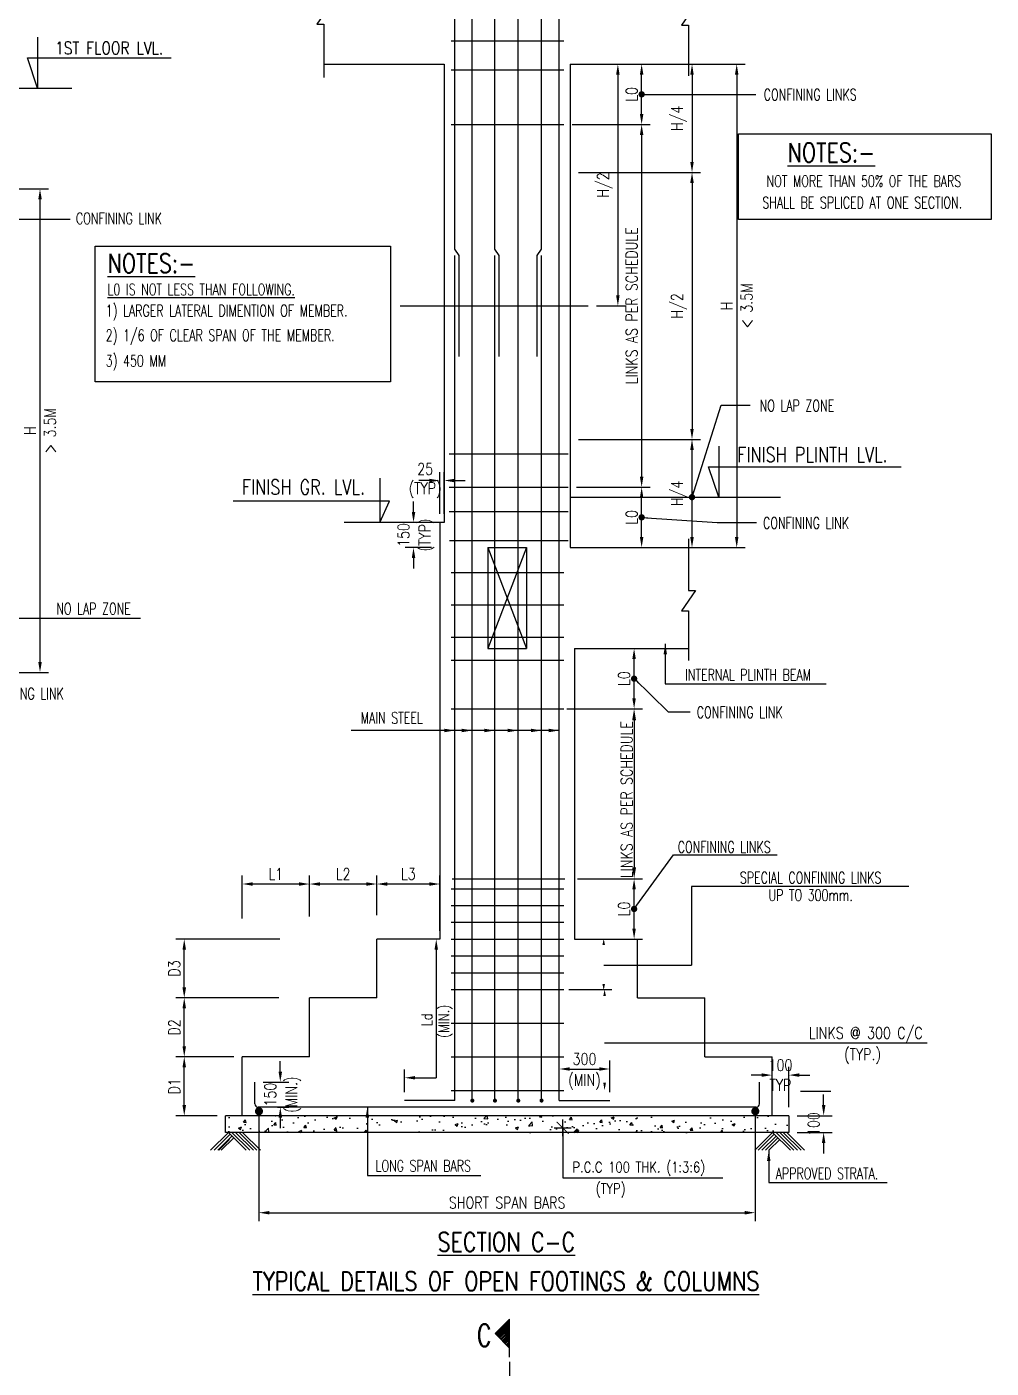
# Model space of a CAD drawing. Extents: x 324505 to 1272425, y -526289 to -156124.
# Drawn here: x 565109 to 588041, y -322331 to -290422 of the extents above; entities that cross this region are included whole.
import ezdxf
from ezdxf.enums import TextEntityAlignment as Align
from ezdxf.lldxf.tags import DXFTag

# ---------------------------------------------------------------- set-up
doc = ezdxf.new("R2010")
doc.units = 0
doc.header["$LTSCALE"] = 500
doc.header["$MEASUREMENT"] = 0
doc.header["$PDMODE"] = 35
doc.header["$PDSIZE"] = -15
doc.layers.get('DEFPOINTS').update_dxf_attribs({"color": 4})
for name, color, linetype in [('CEN', 8, 'CENTER'), ('COL', 1, 'Continuous'), ('DIM', 5, 'Continuous'), ('FOOT', 4, 'Continuous'), ('FRAME', 6, 'Continuous'), ('LINK', 2, 'Continuous'), ('NO. SECTION', 1, 'Continuous'), ('P.C.C.', 8, 'Continuous'), ('RING', 4, 'Continuous'), ('S-CONCRET LINE', 4, 'Continuous'), ('S-R.C.C. PILE CAP', 40, 'Continuous'), ('S-REINFORCEMENT', 6, 'Continuous'), ('S-TEXT-1', 4, 'Continuous'), ('S-TITLE', 6, 'Continuous'), ('TXT', 4, 'Continuous'), ('TXT1', 2, 'Continuous')]:
    doc.layers.add(name, color=color, linetype=linetype)
doc.styles.add('ROMAND', font='simplex.shx')
doc.styles.add('ROMANS', font='simplex.shx', dxfattribs={"width": 0.8, "height": 275, "bigfont": 'bigfont.shx'})
tags = doc.linetypes.add('CENTER', pattern=[2, 1.25, -0.25, 0.25, -0.25]).pattern_tags.tags
tags[10:11] = [DXFTag(74, 4), DXFTag(75, 0), DXFTag(340, '0'), DXFTag(46, 1.0), DXFTag(50, 0.0), DXFTag(44, 0.0), DXFTag(45, 0.0)]
tags[8:9] = [DXFTag(74, 4), DXFTag(75, 0), DXFTag(340, '0'), DXFTag(46, 1.0), DXFTag(50, 0.0), DXFTag(44, 0.0), DXFTag(45, 0.0)]
tags[6:7] = [DXFTag(74, 4), DXFTag(75, 0), DXFTag(340, '0'), DXFTag(46, 1.0), DXFTag(50, 0.0), DXFTag(44, 0.0), DXFTag(45, 0.0)]
tags[4:5] = [DXFTag(74, 4), DXFTag(75, 0), DXFTag(340, '0'), DXFTag(46, 1.0), DXFTag(50, 0.0), DXFTag(44, 0.0), DXFTag(45, 0.0)]
doc.dimstyles.new('Copy of INT2TIMES', dxfattribs={"dimtxt": 300, "dimasz": 275, "dimexe": 75, "dimexo": 75, "dimgap": 40, "dimtad": 1, "dimdec": 0, "dimlfac": 0.5, "dimrnd": 5, "dimzin": 0, "dimdsep": 46, "dimtxsty": 'ROMANS', "dimcen": -1, "dimclrd": 5, "dimclre": 5, "dimclrt": 4, "dimadec": 0, "dimazin": 0, "dimtfac": 1, "dimtdec": 0, "dimtix": 1, "dimtofl": 0, "dimtmove": 2, "dimatfit": 3, "dimfxl": 0, "dimtolj": 1, "dimtzin": 0, "dimarcsym": 0})
doc.dimstyles.new('dim100', dxfattribs={"dimtxt": 250, "dimasz": 250, "dimexe": 200, "dimexo": 200, "dimgap": 100, "dimtad": 1, "dimdec": 0, "dimzin": 0, "dimdsep": 46, "dimtxsty": 'ROMANS', "dimcen": 0, "dimclrd": 5, "dimclre": 5, "dimclrt": 4, "dimadec": 0, "dimazin": 0, "dimtfac": 1, "dimtdec": 0, "dimtix": 1, "dimtofl": 0, "dimtmove": 2, "dimatfit": 3, "dimfxl": 0, "dimtolj": 1, "dimtzin": 0, "dimlwd": -1, "dimlwe": -1, "dimarcsym": 0})
doc.dimstyles.new('dim25', dxfattribs={"dimtxt": 250, "dimasz": 250, "dimexe": 200, "dimexo": 200, "dimgap": 100, "dimtad": 1, "dimdec": 0, "dimlfac": 0.25, "dimzin": 0, "dimdsep": 46, "dimtxsty": 'ROMANS', "dimcen": 0, "dimclrd": 5, "dimclre": 5, "dimclrt": 4, "dimadec": 0, "dimazin": 0, "dimtfac": 1, "dimtdec": 0, "dimtix": 1, "dimtofl": 0, "dimtmove": 2, "dimatfit": 3, "dimfxl": 0, "dimtolj": 1, "dimtzin": 0, "dimlwd": -1, "dimlwe": -1, "dimarcsym": 0})
doc.dimstyles.new('INT$7', dxfattribs={"dimtxt": 9, "dimasz": 8, "dimexe": 8, "dimexo": 3, "dimgap": 2, "dimtad": 1, "dimdec": 0, "dimzin": 0, "dimdsep": 46, "dimtxsty": 'ROMANS', "dimblk": 'DIMTICK', "dimcen": -0.25, "dimclrd": 5, "dimclre": 5, "dimclrt": 4, "dimadec": 0, "dimazin": 0, "dimtfac": 1, "dimtdec": 0, "dimtix": 1, "dimtofl": 0, "dimtmove": 2, "dimatfit": 3, "dimldrblk": 'DIMTICK', "dimfxl": 0, "dimtolj": 1, "dimtzin": 0, "dimarcsym": 0})

# ---------------------------------------------------------------- blocks, each defined once
blk = doc.blocks.new('*D57')
at = {"layer": 'DEFPOINTS', "color": 0}
for p in [(570531, -315524), (571136, -315524), (570872, -316124)]:
    blk.add_point(p, dxfattribs=at)
at = {"layer": 'DIM', "color": 5}
for p, q in [((571136, -315274), (571136, -315024)), ((570731, -315524), (571336, -315524)), ((571072, -316124), (571336, -316124)), ((571136, -316374), (571136, -316624))]:
    blk.add_line(p, q, dxfattribs=at)
for points in [[(571094, -315274), (571178, -315274), (571136, -315524)], [(571178, -316374), (571094, -316374), (571136, -316124)]]:
    blk.add_solid(points, dxfattribs=at)
at = {"layer": 'DIM', "color": 4, "char_height": 275, "attachment_point": 5, "rotation": 90, "style": 'ROMANS'}
for s, insert in [('\\A1;150', (570898, -315824)), ('(MIN.)', (571445, -315824))]:
    blk.add_mtext(s, dxfattribs=dict(at, insert=insert))
blk = doc.blocks.new('*D58')
at = {"layer": 'DEFPOINTS', "color": 0}
for p in [(568852, -314924), (570231, -314924), (569831, -316324)]:
    blk.add_point(p, dxfattribs=at)
at = {"layer": 'DIM', "color": 5}
for p, q in [((570031, -314924), (568652, -314924)), ((568852, -316074), (568852, -315174)), ((569631, -316324), (568652, -316324))]:
    blk.add_line(p, q, dxfattribs=at)
for points in [[(568894, -315174), (568810, -315174), (568852, -314924)], [(568810, -316074), (568894, -316074), (568852, -316324)]]:
    blk.add_solid(points, dxfattribs=at)
at = {"layer": 'DIM', "color": 4, "insert": (568615, -315624), "char_height": 275, "attachment_point": 5, "rotation": 90, "style": 'ROMANS'}
blk.add_mtext('\\A1;D1', dxfattribs=at)
blk = doc.blocks.new('*D59')
at = {"layer": 'DEFPOINTS', "color": 0}
for p in [(568852, -313524), (571305, -313524), (570231, -314924)]:
    blk.add_point(p, dxfattribs=at)
at = {"layer": 'DIM', "color": 5}
for p, q in [((571105, -313524), (568652, -313524)), ((568852, -314674), (568852, -313774)), ((570031, -314924), (568652, -314924))]:
    blk.add_line(p, q, dxfattribs=at)
for points in [[(568894, -313774), (568810, -313774), (568852, -313524)], [(568810, -314674), (568894, -314674), (568852, -314924)]]:
    blk.add_solid(points, dxfattribs=at)
at = {"layer": 'DIM', "color": 4, "insert": (568615, -314224), "char_height": 275, "attachment_point": 5, "rotation": 90, "style": 'ROMANS'}
blk.add_mtext('\\A1;D2', dxfattribs=at)
blk = doc.blocks.new('*D60')
at = {"layer": 'DEFPOINTS', "color": 0}
for p in [(568852, -312124), (571325, -312124), (571305, -313524)]:
    blk.add_point(p, dxfattribs=at)
at = {"layer": 'DIM', "color": 5}
for p, q in [((571125, -312124), (568652, -312124)), ((568852, -313274), (568852, -312374)), ((571105, -313524), (568652, -313524))]:
    blk.add_line(p, q, dxfattribs=at)
for points in [[(568894, -312374), (568810, -312374), (568852, -312124)], [(568810, -313274), (568894, -313274), (568852, -313524)]]:
    blk.add_solid(points, dxfattribs=at)
at = {"layer": 'DIM', "color": 4, "insert": (568615, -312824), "char_height": 275, "attachment_point": 5, "rotation": 90, "style": 'ROMANS'}
blk.add_mtext('\\A1;D3', dxfattribs=at)
blk = doc.blocks.new('*D61')
at = {"layer": 'DEFPOINTS', "color": 0}
for p in [(573431, -310813), (573431, -311758), (574931, -312124)]:
    blk.add_point(p, dxfattribs=at)
at = {"layer": 'DIM', "color": 5}
for p, q in [((573431, -311558), (573431, -310613)), ((574931, -311924), (574931, -310613)), ((574681, -310813), (573681, -310813))]:
    blk.add_line(p, q, dxfattribs=at)
for points in [[(573681, -310772), (573681, -310855), (573431, -310813)], [(574681, -310855), (574681, -310772), (574931, -310813)]]:
    blk.add_solid(points, dxfattribs=at)
at = {"layer": 'DIM', "color": 4, "insert": (574181, -310576), "char_height": 275, "attachment_point": 5, "style": 'ROMANS'}
blk.add_mtext('\\A1;L3', dxfattribs=at)
blk = doc.blocks.new('*D62')
at = {"layer": 'DEFPOINTS', "color": 0}
for p in [(571831, -310813), (571831, -311785), (573431, -311758)]:
    blk.add_point(p, dxfattribs=at)
at = {"layer": 'DIM', "color": 5}
for p, q in [((571831, -311585), (571831, -310613)), ((573431, -311558), (573431, -310613)), ((573181, -310813), (572081, -310813))]:
    blk.add_line(p, q, dxfattribs=at)
for points in [[(572081, -310772), (572081, -310855), (571831, -310813)], [(573181, -310855), (573181, -310772), (573431, -310813)]]:
    blk.add_solid(points, dxfattribs=at)
at = {"layer": 'DIM', "color": 4, "insert": (572631, -310576), "char_height": 275, "attachment_point": 5, "style": 'ROMANS'}
blk.add_mtext('\\A1;L2', dxfattribs=at)
blk = doc.blocks.new('*D63')
at = {"layer": 'DEFPOINTS', "color": 0}
for p in [(570231, -310813), (570231, -311833), (571831, -311785)]:
    blk.add_point(p, dxfattribs=at)
at = {"layer": 'DIM', "color": 5}
for p, q in [((570231, -311633), (570231, -310613)), ((571831, -311585), (571831, -310613)), ((571581, -310813), (570481, -310813))]:
    blk.add_line(p, q, dxfattribs=at)
for points in [[(570481, -310772), (570481, -310855), (570231, -310813)], [(571581, -310855), (571581, -310772), (571831, -310813)]]:
    blk.add_solid(points, dxfattribs=at)
at = {"layer": 'DIM', "color": 4, "insert": (571031, -310576), "char_height": 275, "attachment_point": 5, "style": 'ROMANS'}
blk.add_mtext('\\A1;L1', dxfattribs=at)
blk = doc.blocks.new('*D64')
at = {"layer": 'DEFPOINTS', "color": 0}
for p in [(583231, -315359), (582831, -315624), (583231, -316324)]:
    blk.add_point(p, dxfattribs=at)
at = {"layer": 'DIM', "color": 5}
for p, q in [((582831, -315424), (582831, -315159)), ((583231, -316124), (583231, -315159)), ((582581, -315359), (582331, -315359)), ((583481, -315359), (583731, -315359))]:
    blk.add_line(p, q, dxfattribs=at)
for points in [[(582581, -315401), (582581, -315317), (582831, -315359)], [(583481, -315317), (583481, -315401), (583231, -315359)]]:
    blk.add_solid(points, dxfattribs=at)
at = {"layer": 'DIM', "color": 4, "char_height": 275, "attachment_point": 5, "style": 'ROMANS'}
for s, insert in [('\\A1;{100', (583031, -315122)), ('TYP}', (583031, -315597))]:
    blk.add_mtext(s, dxfattribs=dict(at, insert=insert))
blk = doc.blocks.new('*D66')
at = {"layer": 'DEFPOINTS', "color": 0}
for p in [(563425, -294279), (565422, -294279), (563425, -305779)]:
    blk.add_point(p, dxfattribs=at)
at = {"layer": 'DIM', "color": 5}
for p, q in [((563625, -294279), (565622, -294279)), ((565422, -305529), (565422, -294529)), ((563625, -305779), (565622, -305779))]:
    blk.add_line(p, q, dxfattribs=at)
for points in [[(565464, -294529), (565380, -294529), (565422, -294279)], [(565380, -305529), (565464, -305529), (565422, -305779)]]:
    blk.add_solid(points, dxfattribs=at)
at = {"layer": 'DIM', "color": 4, "char_height": 275, "attachment_point": 5, "rotation": 90, "style": 'ROMANS'}
for s, insert in [('> 3.5M}', (565660, -300029)), ('\\A1;{H', (565185, -300029))]:
    blk.add_mtext(s, dxfattribs=dict(at, insert=insert))
blk = doc.blocks.new('*D67')
at = {"layer": 'DEFPOINTS', "color": 0}
for p in [(574931, -302211), (574304, -302811), (574931, -302811)]:
    blk.add_point(p, dxfattribs=at)
at = {"layer": 'DIM', "color": 5}
for p, q in [((574304, -301961), (574304, -301711)), ((574731, -302211), (574104, -302211)), ((574731, -302811), (574104, -302811)), ((574304, -303061), (574304, -303311))]:
    blk.add_line(p, q, dxfattribs=at)
for points in [[(574263, -301961), (574346, -301961), (574304, -302211)], [(574346, -303061), (574263, -303061), (574304, -302811)]]:
    blk.add_solid(points, dxfattribs=at)
at = {"layer": 'DIM', "color": 4, "char_height": 275, "attachment_point": 5, "rotation": 90, "style": 'ROMANS'}
for s, insert in [('(TYP)', (574614, -302511)), ('\\A1;150', (574067, -302511))]:
    blk.add_mtext(s, dxfattribs=dict(at, insert=insert))
blk = doc.blocks.new('*D68')
at = {"layer": 'DEFPOINTS', "color": 0}
for p in [(577878, -306645), (578131, -310690), (579550, -310690)]:
    blk.add_point(p, dxfattribs=at)
at = {"layer": 'DIM', "color": 5, "lineweight": -2, "ltscale": 2}
for p, q in [((577953, -306645), (579625, -306645)), ((579550, -306920), (579550, -310415)), ((578206, -310690), (579625, -310690))]:
    blk.add_line(p, q, dxfattribs=at)
at = {"layer": 'DIM', "color": 5}
for points in [[(579596, -306920), (579504, -306920), (579550, -306645)], [(579504, -310415), (579596, -310415), (579550, -310690)]]:
    blk.add_solid(points, dxfattribs=at)
at = {"layer": 'DIM', "color": 4, "insert": (579372, -308807), "char_height": 275, "attachment_point": 5, "rotation": 90, "style": 'ROMANS'}
blk.add_mtext('\\A1;LINKS AS PER SCHEDULE \\P', dxfattribs=at)
blk = doc.blocks.new('*D69')
at = {"layer": 'DEFPOINTS', "color": 0}
for p in [(577878, -292745), (577978, -301374), (579729, -301374)]:
    blk.add_point(p, dxfattribs=at)
at = {"layer": 'DIM', "color": 5}
for p, q in [((578078, -292745), (579929, -292745)), ((579729, -292995), (579729, -301124)), ((578178, -301374), (579929, -301374))]:
    blk.add_line(p, q, dxfattribs=at)
for points in [[(579770, -292995), (579687, -292995), (579729, -292745)], [(579687, -301124), (579770, -301124), (579729, -301374)]]:
    blk.add_solid(points, dxfattribs=at)
at = {"layer": 'DIM', "color": 4, "insert": (579491, -297059), "char_height": 275, "attachment_point": 5, "rotation": 90, "style": 'ROMANS'}
blk.add_mtext('\\A1;LINKS AS PER SCHEDULE', dxfattribs=at)
blk = doc.blocks.new('*D70')
at = {"layer": 'DEFPOINTS', "color": 0}
for p in [(579436, -291311), (579587, -302811), (581990, -302811)]:
    blk.add_point(p, dxfattribs=at)
at = {"layer": 'DIM', "color": 5}
for p, q in [((579636, -291311), (582190, -291311)), ((581990, -291561), (581990, -302561)), ((579787, -302811), (582190, -302811))]:
    blk.add_line(p, q, dxfattribs=at)
for points in [[(582031, -291561), (581948, -291561), (581990, -291311)], [(581948, -302561), (582031, -302561), (581990, -302811)]]:
    blk.add_solid(points, dxfattribs=at)
at = {"layer": 'DIM', "color": 4, "char_height": 275, "attachment_point": 5, "rotation": 90, "style": 'ROMANS'}
for s, insert in [('< 3.5M}', (582227, -297061)), ('\\A1;{H', (581752, -297061))]:
    blk.add_mtext(s, dxfattribs=dict(at, insert=insert))
blk = doc.blocks.new('*D71')
at = {"layer": 'DEFPOINTS', "color": 0}
for p in [(578797, -291311), (578456, -297061), (579164, -297061)]:
    blk.add_point(p, dxfattribs=at)
at = {"layer": 'DIM', "color": 5}
for p, q in [((578997, -291311), (579364, -291311)), ((579164, -291561), (579164, -296811)), ((578656, -297061), (579364, -297061))]:
    blk.add_line(p, q, dxfattribs=at)
for points in [[(579205, -291561), (579122, -291561), (579164, -291311)], [(579122, -296811), (579205, -296811), (579164, -297061)]]:
    blk.add_solid(points, dxfattribs=at)
at = {"layer": 'DIM', "color": 4, "insert": (578854, -294186), "char_height": 275, "attachment_point": 5, "rotation": 90, "style": 'ROMANS'}
blk.add_mtext('\\A1;H/2', dxfattribs=at)
blk = doc.blocks.new('*D78')
at = {"layer": 'DEFPOINTS', "color": 0}
for p in [(578971, -315214), (577771, -315965), (578971, -315965)]:
    blk.add_point(p, dxfattribs=at)
at = {"layer": 'DIM', "color": 5}
for p, q in [((577771, -315765), (577771, -315014)), ((578021, -315214), (578721, -315214)), ((578971, -315765), (578971, -315014))]:
    blk.add_line(p, q, dxfattribs=at)
for points in [[(578021, -315172), (578021, -315255), (577771, -315214)], [(578721, -315255), (578721, -315172), (578971, -315214)]]:
    blk.add_solid(points, dxfattribs=at)
at = {"layer": 'DIM', "color": 4, "char_height": 275, "attachment_point": 5, "style": 'ROMANS'}
for s, insert in [('\\A1;300', (578371, -314976)), ('(MIN)', (578371, -315523))]:
    blk.add_mtext(s, dxfattribs=dict(at, insert=insert))
blk = doc.blocks.new('DIMTICK')
for p, q in [((-1, 0), (1, 0)), ((0, 1), (0, -1))]:
    blk.add_line(p, q)
at = {"color": 2, "const_width": 0.1}
blk.add_lwpolyline([(0.71, 0.71), (-0.71, -0.71)], dxfattribs=at)
blk = doc.blocks.new('*D79')
at = {"layer": 'DEFPOINTS', "color": 0}
for p in [(570629, -316028), (582432, -316028), (582432, -318632)]:
    blk.add_point(p, dxfattribs=at)
at = {"layer": 'DIM', "color": 5}
for p, q in [((570629, -316228), (570629, -318832)), ((582432, -316228), (582432, -318832)), ((570879, -318632), (582182, -318632))]:
    blk.add_line(p, q, dxfattribs=at)
for points in [[(570879, -318591), (570879, -318674), (570629, -318632)], [(582182, -318674), (582182, -318591), (582432, -318632)]]:
    blk.add_solid(points, dxfattribs=at)
at = {"layer": 'DIM', "color": 4, "insert": (576531, -318395), "char_height": 275, "attachment_point": 5, "style": 'ROMANS'}
blk.add_mtext('\\A1;SHORT SPAN BARS', dxfattribs=at)
blk = doc.blocks.new('*D88')
at = {"layer": 'DEFPOINTS', "color": 0}
for p in [(580232, -291311), (578031, -293886), (580927, -293886)]:
    blk.add_point(p, dxfattribs=at)
at = {"layer": 'DIM', "color": 5}
for p, q in [((580432, -291311), (581127, -291311)), ((580927, -291561), (580927, -293636)), ((578231, -293886), (581127, -293886))]:
    blk.add_line(p, q, dxfattribs=at)
for points in [[(580968, -291561), (580885, -291561), (580927, -291311)], [(580885, -293636), (580968, -293636), (580927, -293886)]]:
    blk.add_solid(points, dxfattribs=at)
at = {"layer": 'DIM', "color": 4, "insert": (580617, -292599), "char_height": 275, "attachment_point": 5, "rotation": 90, "style": 'ROMANS'}
blk.add_mtext('\\A1;H/4', dxfattribs=at)
blk = doc.blocks.new('*D89')
at = {"layer": 'DEFPOINTS', "color": 0}
for p in [(578031, -293886), (578031, -300236), (580927, -300236)]:
    blk.add_point(p, dxfattribs=at)
at = {"layer": 'DIM', "color": 5}
for p, q in [((578231, -293886), (581127, -293886)), ((580927, -294136), (580927, -299986)), ((578231, -300236), (581127, -300236))]:
    blk.add_line(p, q, dxfattribs=at)
for points in [[(580968, -294136), (580885, -294136), (580927, -293886)], [(580885, -299986), (580968, -299986), (580927, -300236)]]:
    blk.add_solid(points, dxfattribs=at)
at = {"layer": 'DIM', "color": 4, "insert": (580617, -297061), "char_height": 275, "attachment_point": 5, "rotation": 90, "style": 'ROMANS'}
blk.add_mtext('\\A1;H/2', dxfattribs=at)
blk = doc.blocks.new('*D151')
at = {"layer": 'DEFPOINTS', "color": 0}
for p in [(574931, -301215), (574931, -302211), (575031, -302211)]:
    blk.add_point(p, dxfattribs=at)
at = {"layer": 'DIM', "color": 5}
for p, q in [((574681, -301215), (574431, -301215)), ((574931, -302011), (574931, -301015)), ((575031, -302011), (575031, -301015)), ((575281, -301215), (575531, -301215))]:
    blk.add_line(p, q, dxfattribs=at)
for points in [[(574681, -301257), (574681, -301173), (574931, -301215)], [(575281, -301173), (575281, -301257), (575031, -301215)]]:
    blk.add_solid(points, dxfattribs=at)
at = {"layer": 'DIM', "color": 4, "insert": (574581, -301215), "char_height": 275, "attachment_point": 5, "style": 'ROMANS'}
blk.add_mtext('\\A1;25\\P(TYP)', dxfattribs=at)
blk = doc.blocks.new('*D164')
at = {"layer": 'DEFPOINTS', "color": 0}
for p in [(578031, -300236), (580927, -300236), (580232, -302811)]:
    blk.add_point(p, dxfattribs=at)
at = {"layer": 'DIM', "color": 5}
for p, q in [((578231, -300236), (581127, -300236)), ((580927, -302561), (580927, -300486)), ((580432, -302811), (581127, -302811))]:
    blk.add_line(p, q, dxfattribs=at)
for points in [[(580968, -300486), (580885, -300486), (580927, -300236)], [(580885, -302561), (580968, -302561), (580927, -302811)]]:
    blk.add_solid(points, dxfattribs=at)
at = {"layer": 'DIM', "color": 4, "insert": (580617, -301524), "char_height": 275, "attachment_point": 5, "rotation": 90, "style": 'ROMANS'}
blk.add_mtext('\\A1;H/4', dxfattribs=at)
blk = doc.blocks.new('*D1061')
at = {"layer": 'DEFPOINTS', "color": 0}
for p in [(578131, -305211), (579550, -305211), (578136, -306645)]:
    blk.add_point(p, dxfattribs=at)
at = {"layer": 'DIM', "color": 5}
for p, q in [((578331, -305211), (579750, -305211)), ((579550, -306395), (579550, -305461)), ((578336, -306645), (579750, -306645))]:
    blk.add_line(p, q, dxfattribs=at)
for points in [[(579591, -305461), (579508, -305461), (579550, -305211)], [(579508, -306395), (579591, -306395), (579550, -306645)]]:
    blk.add_solid(points, dxfattribs=at)
at = {"layer": 'DIM', "color": 4, "insert": (579312, -305928), "char_height": 275, "attachment_point": 5, "rotation": 90, "style": 'ROMANS'}
blk.add_mtext('\\A1;{L0}', dxfattribs=at)
blk = doc.blocks.new('*D1062')
at = {"layer": 'DEFPOINTS', "color": 0}
for p in [(577978, -301374), (579729, -301374), (578136, -302808)]:
    blk.add_point(p, dxfattribs=at)
at = {"layer": 'DIM', "color": 5}
for p, q in [((578178, -301374), (579929, -301374)), ((579729, -302558), (579729, -301624)), ((578336, -302808), (579929, -302808))]:
    blk.add_line(p, q, dxfattribs=at)
for points in [[(579770, -301624), (579687, -301624), (579729, -301374)], [(579687, -302558), (579770, -302558), (579729, -302808)]]:
    blk.add_solid(points, dxfattribs=at)
at = {"layer": 'DIM', "color": 4, "insert": (579491, -302091), "char_height": 275, "attachment_point": 5, "rotation": 90, "style": 'ROMANS'}
blk.add_mtext('\\A1;{L0}', dxfattribs=at)
blk = doc.blocks.new('*D1063')
at = {"layer": 'DEFPOINTS', "color": 0}
for p in [(578131, -291311), (579729, -291311), (578136, -292745)]:
    blk.add_point(p, dxfattribs=at)
at = {"layer": 'DIM', "color": 5}
for p, q in [((578331, -291311), (579929, -291311)), ((579729, -292495), (579729, -291561)), ((578336, -292745), (579929, -292745))]:
    blk.add_line(p, q, dxfattribs=at)
for points in [[(579770, -291561), (579687, -291561), (579729, -291311)], [(579687, -292495), (579770, -292495), (579729, -292745)]]:
    blk.add_solid(points, dxfattribs=at)
at = {"layer": 'DIM', "color": 4, "insert": (579491, -292028), "char_height": 275, "attachment_point": 5, "rotation": 90, "style": 'ROMANS'}
blk.add_mtext('\\A1;{L0}', dxfattribs=at)
blk = doc.blocks.new('*D1079')
at = {"layer": 'DEFPOINTS', "color": 0}
for p in [(583231, -316324), (584057, -316324), (583231, -316724)]:
    blk.add_point(p, dxfattribs=at)
at = {"layer": 'DIM', "color": 5}
for p, q in [((584057, -316074), (584057, -315824)), ((583431, -316324), (584257, -316324)), ((583431, -316724), (584257, -316724)), ((584057, -316974), (584057, -317224))]:
    blk.add_line(p, q, dxfattribs=at)
for points in [[(584016, -316074), (584099, -316074), (584057, -316324)], [(584099, -316974), (584016, -316974), (584057, -316724)]]:
    blk.add_solid(points, dxfattribs=at)
at = {"layer": 'DIM', "color": 4, "insert": (583820, -316524), "char_height": 275, "attachment_point": 5, "rotation": 90, "style": 'ROMANS'}
blk.add_mtext('\\A1;100', dxfattribs=at)
blk = doc.blocks.new('*D1197')
at = {"layer": 'DEFPOINTS', "color": 0}
for p in [(578131, -310690), (579550, -310690), (578136, -312124)]:
    blk.add_point(p, dxfattribs=at)
at = {"layer": 'DIM', "color": 5}
for p, q in [((578331, -310690), (579750, -310690)), ((579550, -311874), (579550, -310940)), ((578336, -312124), (579750, -312124))]:
    blk.add_line(p, q, dxfattribs=at)
for points in [[(579591, -310940), (579508, -310940), (579550, -310690)], [(579508, -311874), (579591, -311874), (579550, -312124)]]:
    blk.add_solid(points, dxfattribs=at)
at = {"layer": 'DIM', "color": 4, "insert": (579312, -311407), "char_height": 275, "attachment_point": 5, "rotation": 90, "style": 'ROMANS'}
blk.add_mtext('\\A1;{L0}', dxfattribs=at)

msp = doc.modelspace()

# ---------------------------------------------------------------- hatches: boundary and pattern name
at = {"layer": 'NO. SECTION', "ltscale": 5}
h = msp.add_hatch(dxfattribs=at)
h.set_pattern_fill('ANSI31', color=256, scale=220.680914, angle=90, style=0)
h.set_pattern_definition([(225, (578941.488, -226024.99), (-19.505621, 19.505621), [])])
h.paths.add_polyline_path([(576245.67, -321509.33), (576587.596, -321161.342), (576587.596, -321857.317)])
at = {"layer": 'P.C.C.'}
h = msp.add_hatch(dxfattribs=at)
h.set_pattern_fill('AR-CONC', color=256, scale=100, style=0)
h.set_pattern_definition([(50, (-114803.95, -405293.74), (717.2602, -62.75213), [75, -825]), (355, (-114803.95, -405293.7), (-138.7513, 752.1921), [60, -660]), (100.4514, (-114744.2, -405299), (578.5094, 689.43954), [63.7402, -701.1421]), (46.1842, (-114803.95, -405093.7), (1067.241, -165.519), [112.5, -1237.5]), (96.6356, (-114715, -405107.5), (934.6627, 974.1179), [95.6103, -1051.713]), (351.1842, (-114804, -405093.7), (934.662, 974.1186), [90, -990]), (21, (-114703.95, -405143.74), (596.90705, -402.6189), [75, -825]), (326, (-114703.95, -405143.7), (243.3153, 725.15005), [60, -660]), (71.4514, (-114654.2, -405177.3), (840.2226, 322.5305), [63.7402, -701.1421]), (37.5, (-114803.95, -405293.74), (12.159855, 332.89385), [0, -652, 0, -670, 0, -662.5]), (7.5, (-114803.95, -405293.74), (263.06954, 394.41171), [0, -382, 0, -637, 0, -252.5]), (327.5, (-115026.95, -405293.74), (533.82244, -22.55487), [0, -250, 0, -780, 0, -1035]), (317.5, (-115126.95, -405293.74), (583.18617, 100.10498), [0, -325, 0, -518, 0, -735])])
h.paths.add_polyline_path([(574485.442, -316324.32), (574485.442, -316724.32), (583230.555, -316724.32), (583230.555, -316324.32)])
h.paths.add_polyline_path([(574485.442, -316724.32), (574485.442, -316324.32), (569830.555, -316324.32), (569845.408, -316724.32)])

# ---------------------------------------------------------------- linework, layer by layer
at = {"layer": 'CEN'}
for p, q in [((573985.943, -297061.059), (578455.943, -297061.059)), ((576587.596, -322181.573), (576587.596, -336903.807))]:
    msp.add_line(p, q, dxfattribs=at)
at = {"layer": 'CEN', "linetype": 'Continuous'}
msp.add_line((578000.321, -313324.32), (579019.321, -313324.32), dxfattribs=at)
at = {"layer": 'COL', "linetype": 'Continuous', "const_width": 48}
for points in [[(575678.331, -315965.32, 1), (575726.331, -315965.32, 1)], [(576216.748, -315965.32, 1), (576264.748, -315965.32, 1)], [(576771.574, -315965.32, 1), (576819.574, -315965.32, 1)], [(577324.186, -315965.32, 1), (577372.186, -315965.32, 1)]]:
    msp.add_lwpolyline(points, format="xyb", close=True, dxfattribs=at)
at = {"layer": 'DIM', "color": 3, "linetype": 'Continuous'}
for p, q in [((563481.719, -291879.223), (566179.919, -291879.223)), ((575030.555, -302211.059), (572652.944, -302211.059))]:
    msp.add_line(p, q, dxfattribs=at)
at = {"layer": 'DIM', "color": 3}
msp.add_line((578030.555, -301611.059), (583030.849, -301611.059), dxfattribs=at)
at = {"layer": 'DIM'}
for p, q in [((576070.555, -302811.059), (576990.555, -305211.059)), ((576990.555, -302811.059), (576070.555, -305211.059)), ((586085.437, -310869.882), (580916.684, -310869.882)), ((580916.684, -310869.882), (580916.684, -312747.686)), ((578826.395, -312747.686), (580916.684, -312747.686)), ((578848.353, -314593.849), (586520.676, -314593.849)), ((583510.555, -315742.237), (584229.555, -315742.237))]:
    msp.add_line(p, q, dxfattribs=at)
at = {"layer": 'DIM', "color": 5}
for p, q in [((574831.69, -312124.32), (574644.69, -312124.32)), ((574844.69, -312374.32), (574844.69, -315422.532)), ((574090.555, -315765.32), (574090.555, -315222.532)), ((574340.555, -315422.532), (574844.69, -315422.532))]:
    msp.add_line(p, q, dxfattribs=at)
at = {"layer": 'DIM', "color": 8}
for points in [[(572173.457, -288698.099), (572173.457, -289873.147), (572339.822, -289873.147), (572007.093, -290359.964), (572173.457, -290359.964), (572173.457, -291631.144)], [(580841.742, -288698.099), (580841.742, -289899.278), (581008.106, -289899.278), (580675.378, -290386.095), (580841.742, -290386.095), (580841.742, -291590.015)], [(580841.742, -302605.107), (580841.742, -303828.5), (581008.106, -303828.5), (580675.378, -304315.317), (580841.742, -304315.317), (580841.742, -305497.023)]]:
    msp.add_lwpolyline(points, dxfattribs=at)
at = {"layer": 'DIM', "flags": 128}
for points in [[(578826.395, -313187.88, 61.213, 0, 0), (578826.395, -313340.81, 0, 0, 0), (578826.395, -313099.125, 0, 0, 0), (578826.395, -312111.44, 0, 61.213, 0), (578826.395, -312264.37, 0, 0, 0)], [(578848.353, -315542.766, 61.213, 0, 0), (578848.353, -315724.32, 0, 0, 0), (578848.353, -315112.005, 0, 0, 0), (578848.353, -313324.32, 0, 61.213, 0), (578848.353, -313477.25, 0, 0, 0)]]:
    msp.add_lwpolyline(points, format="xyseb", dxfattribs=at)
at = {"layer": 'DIM', "color": 5}
for points in [[(574803.023, -312374.32), (574886.356, -312374.32), (574844.69, -312124.32)], [(574340.555, -315380.866), (574340.555, -315464.199), (574090.555, -315422.532)]]:
    msp.add_solid(points, dxfattribs=at)
at = {"layer": 'FOOT', "linetype": 'Continuous'}
msp.add_lwpolyline([(582032.936, -292968.697), (588040.811, -292968.697), (588040.811, -295009.28), (582032.936, -295009.28)], close=True, dxfattribs=at)
at = {"layer": 'FOOT', "linetype": 'Continuous', "elevation": 0}
msp.add_lwpolyline([(566731.224, -295640.083), (573752.96, -295640.083), (573752.96, -298864.906), (566731.224, -298864.906)], close=True, dxfattribs=at)
at = {"layer": 'FRAME'}
for centre, start, end in [((570610.555, -316044.32), 180, 270), ((582450.555, -316044.32), 270, 0)]:
    msp.add_arc(centre, 80, start, end, dxfattribs=at)
at = {"layer": 'LINK'}
for p, q in [((575197.817, -290755.897), (577878.363, -290755.897)), ((575197.817, -291444.443), (577878.363, -291444.443)), ((575197.817, -292745.352), (577878.363, -292745.352)), ((575154.317, -300580.145), (577978.363, -300580.145)), ((575154.317, -301373.559), (577978.363, -301373.559)), ((575154.317, -301952.145), (577978.363, -301952.145)), ((575157.817, -302638.145), (577978.363, -302638.145)), ((575197.817, -303406.47), (577878.363, -303406.47)), ((575197.817, -304174.795), (577878.363, -304174.795)), ((575197.817, -304943.12), (577878.363, -304943.12)), ((575197.817, -305490.299), (577878.363, -305490.299)), ((575197.817, -306645.352), (577878.363, -306645.352)), ((575223.75, -310690.027), (577904.296, -310690.027)), ((575197.817, -310924.32), (577878.363, -310924.32)), ((575197.817, -311324.32), (577878.363, -311324.32)), ((575197.817, -311724.32), (577878.363, -311724.32)), ((575197.817, -312124.32), (577878.363, -312124.32)), ((575197.817, -312524.32), (577878.363, -312524.32)), ((575197.817, -312924.32), (577878.363, -312924.32)), ((575197.817, -313324.32), (577878.363, -313324.32)), ((575197.817, -314124.32), (577878.363, -314124.32)), ((575197.817, -314924.32), (577878.363, -314924.32)), ((575197.817, -315724.32), (577878.363, -315724.32))]:
    msp.add_line(p, q, dxfattribs=at)
at = {"layer": 'NO. SECTION'}
for p, q in [((576587.596, -321161.342), (576245.67, -321509.33)), ((576587.596, -322070.588), (576587.596, -321161.342)), ((576587.596, -321857.317), (576245.67, -321509.33))]:
    msp.add_line(p, q, dxfattribs=at)
at = {"layer": 'RING', "linetype": 'Continuous'}
for p, q in [((569477.164, -317148.584), (569901.428, -316724.32)), ((569562.016, -317148.584), (569943.854, -316766.746)), ((569646.869, -317148.584), (569986.28, -316809.172)), ((569731.722, -317148.584), (570028.707, -316851.599)), ((570325.692, -317148.584), (569901.428, -316724.32)), ((570410.544, -317148.584), (569986.28, -316724.32)), ((570495.397, -317148.584), (570071.133, -316724.32)), ((570580.25, -317148.584), (570155.986, -316724.32)), ((570665.103, -317148.584), (570240.839, -316724.32)), ((582417.644, -317148.584), (582841.908, -316724.32)), ((582502.496, -317148.584), (582884.334, -316766.746)), ((582587.349, -317148.584), (582926.76, -316809.172)), ((582672.202, -317148.584), (582969.187, -316851.599)), ((583266.172, -317148.584), (582841.908, -316724.32)), ((583351.025, -317148.584), (582926.76, -316724.32)), ((583435.877, -317148.584), (583011.613, -316724.32)), ((583520.73, -317148.584), (583096.466, -316724.32)), ((583605.583, -317148.584), (583181.319, -316724.32)), ((569675.702, -317148.584), (569930.261, -316894.025)), ((582757.055, -317148.584), (583011.613, -316894.025))]:
    msp.add_line(p, q, dxfattribs=at)
at = {"layer": 'S-CONCRET LINE', "color": 130, "linetype": 'Continuous'}
for p, q in [((572173.457, -291311.059), (575030.555, -291311.059)), ((575030.555, -291311.059), (575030.555, -302211.059)), ((578030.555, -291311.059), (578030.555, -302811.059)), ((578030.555, -291311.059), (580841.742, -291311.059)), ((574930.555, -302211.059), (574930.555, -312124.32)), ((576070.555, -302811.059), (576990.555, -302811.059)), ((576070.555, -302811.059), (576070.555, -305211.059)), ((576990.555, -302811.059), (576990.555, -305211.059)), ((578030.555, -302811.059), (580841.742, -302811.059)), ((576070.555, -305211.059), (576990.555, -305211.059)), ((578130.555, -305211.059), (580841.742, -305211.059)), ((578130.555, -305211.059), (578130.555, -312124.32)), ((573430.555, -313524.32), (573430.555, -312124.32)), ((574930.555, -312124.32), (573430.555, -312124.32)), ((578130.555, -312124.32), (579630.555, -312124.32)), ((579630.555, -313524.32), (579630.555, -312124.32)), ((573430.555, -313524.32), (571830.555, -313524.32)), ((571830.555, -314924.32), (571830.555, -313524.32)), ((579630.555, -313524.32), (581230.555, -313524.32)), ((581230.555, -314924.32), (581230.555, -313524.32)), ((570230.555, -316324.32), (570230.555, -314924.32)), ((571830.555, -314924.32), (570230.555, -314924.32)), ((581230.555, -314924.32), (582830.555, -314924.32)), ((582830.555, -316324.32), (582830.555, -314924.32)), ((583230.555, -316324.32), (569830.555, -316324.32)), ((569830.555, -316724.32), (569830.555, -316324.32)), ((583230.555, -316324.32), (583230.555, -316724.32)), ((583230.555, -316724.32), (569830.555, -316724.32))]:
    msp.add_line(p, q, dxfattribs=at)
at = {"layer": 'S-REINFORCEMENT'}
for p, q in [((575290.555, -295711.059), (575290.555, -274785.035)), ((576240.748, -295711.059), (576240.748, -274785.035)), ((577348.186, -295711.059), (577348.186, -274785.035)), ((575702.331, -294047.589), (575702.331, -283183.309)), ((576795.574, -295861.059), (576795.574, -283183.309)), ((577770.555, -296257.154), (577770.555, -283183.309)), ((575702.331, -315929.585), (575702.331, -294047.589)), ((575390.555, -295861.059), (575290.555, -295711.059)), ((576340.748, -295861.059), (576240.748, -295711.059)), ((577248.186, -295861.059), (577348.186, -295711.059)), ((575290.555, -315965.32), (575290.555, -295861.059)), ((575390.555, -298261.059), (575390.555, -295861.059)), ((576240.748, -315929.585), (576240.748, -295861.059)), ((576340.748, -298261.059), (576340.748, -295861.059)), ((576795.574, -315929.585), (576795.574, -295861.059)), ((577248.186, -298261.059), (577248.186, -295861.059)), ((577348.186, -315929.585), (577348.186, -295861.059)), ((577770.555, -315965.32), (577770.555, -296257.154)), ((576795.574, -305288.599), (576795.574, -302910.231)), ((570530.555, -316044.32), (570530.555, -315524.32)), ((582530.555, -316044.32), (582530.555, -315524.32)), ((582450.555, -316124.32), (570610.555, -316124.32)), ((575290.555, -315965.32), (574090.555, -315965.32)), ((577770.555, -315965.32), (578970.555, -315965.32))]:
    msp.add_line(p, q, dxfattribs=at)
at = {"layer": 'S-REINFORCEMENT', "linetype": 'Continuous', "const_width": 96}
for points in [[(570580.718, -316219.257, 1), (570676.718, -316219.257, 1)], [(582480.393, -316219.257, -1), (582384.393, -316219.257, -1)]]:
    msp.add_lwpolyline(points, format="xyb", close=True, dxfattribs=at)
at = {"layer": 'TXT1'}
for points in [[(565366.061, -290666.988), (565366.061, -291879.223), (565120.515, -291157.513), (568541.99, -291157.513)], [(581560.794, -300398.824), (581560.794, -301611.059), (581315.249, -300889.349), (585903.19, -300889.349)], [(573506.107, -301160.487), (573506.107, -302211.059), (573735.711, -301702.253), (570012.511, -301702.253)]]:
    msp.add_lwpolyline(points, dxfattribs=at)

# ---------------------------------------------------------------- texts
at = {"layer": 'DIM', "color": 4, "style": 'ROMANS', "width": 0.8}
msp.add_text('(MIN.)', height=250, rotation=90, dxfattribs=at).set_placement((575149.206, -314474.166))
for s, p in [('P.C.C 100 THK. (1:3:6)', (578085.6, -317673.647)), ('(TYP)', (578637.1, -318184.64))]:
    msp.add_text(s, height=250, dxfattribs=at).set_placement(p)
at = {"layer": 'DIM', "color": 4, "insert": (574619.69, -314044.82), "char_height": 250, "attachment_point": 5, "rotation": 90, "style": 'ROMANS'}
msp.add_mtext('\\A1;Ld', dxfattribs=at)
at = {"layer": 'NO. SECTION', "style": 'ROMANS', "width": 0.7}
msp.add_text('C', height=533.333, dxfattribs=at).set_placement((575986.591, -321548.506), align=Align.MIDDLE)
at = {"layer": 'S-TEXT-1', "style": 'ROMANS', "width": 0.7}
for s, p in [('CONFINING LINKS', (583737.868, -292034.334)), ('CONFINING LINK', (567299.432, -294980.438)), ('NO LAP ZONE', (583421.869, -299434.447, 0)), ('CONFINING LINK', (583639.149, -302225.66)), ('NO LAP ZONE', (566695.743, -304265.776, 0)), ('INTERNAL PLINTH BEAM', (582259.649, -305836.16)), ('CONFINING LINK', (564966.396, -306285.771)), ('CONFINING LINK', (582062.807, -306727.511)), ('CONFINING LINKS', (581693.353, -309934.799, 0))]:
    msp.add_text(s, height=275, dxfattribs=at).set_placement(p, align=Align.MIDDLE)
at = {"layer": 'S-TEXT-1', "linetype": 'ByBlock', "style": 'ROMANS'}
for s, width, p in [(' NOT MORE THAN 50% OF THE BARS', 0.7, (584948.661, -294094.437)), ('SHALL BE SPLICED AT ONE SECTION.', 0.7, (584974.737, -294603.626)), ('MAIN STEEL', 0.7, (573786.812, -306861.204)), ('SPECIAL CONFINING LINKS', 0.7, (583747.454, -310662.596)), ('UP TO 300mm.', 0.7, (583747.454, -311077.618)), (' LINKS @ 300 C/C', 0.8, (584982.434, -314375.554)), ('(TYP.)', 0.8, (584982.434, -314885.054))]:
    msp.add_text(s, height=275, dxfattribs=dict(at, width=width)).set_placement(p, align=Align.MIDDLE)
at = {"layer": 'S-TEXT-1', "linetype": 'ByBlock', "style": 'ROMANS', "width": 0.7}
for s, p in [('%%UL0 IS NOT LESS THAN FOLLOWING.', (567027.526, -296808.059, 0)), ('1) LARGER LATERAL DIMENTION OF MEMBER.', (566983.935, -297313.96, 0)), ('2) 1/6 OF CLEAR SPAN OF THE MEMBER.', (566983.935, -297895.861, 0)), ('3) 450 MM', (566983.935, -298503.861, 0))]:
    msp.add_text(s, height=275, dxfattribs=at).set_placement(p)
at = {"layer": 'S-TEXT-1', "style": 'ROMANS', "width": 0.7}
for s, p in [('LONG SPAN BARS', (573401.868, -317654.499)), ('APPROVED STRATA.', (582916.062, -317836.871))]:
    msp.add_text(s, height=275, dxfattribs=at).set_placement(p)
at = {"layer": 'S-TITLE', "style": 'ROMANS', "width": 0.8}
msp.add_text('%%UNOTES:-', height=450, dxfattribs=at).set_placement((584239.241, -293637.885), align=Align.CENTER)
msp.add_text('%%UNOTES:-', height=450, dxfattribs=at).set_placement((567027.526, -296272.059, 0))
for s, p in [('%%USECTION C-C', (576511.172, -319329.043)), ('%%UTYPICAL DETAILS OF OPEN FOOTINGS & COLUMNS', (576502.172, -320260.422))]:
    msp.add_text(s, height=450, dxfattribs=at).set_placement(p, align=Align.MIDDLE)
at = {"layer": 'TXT1', "style": 'ROMAND', "width": 0.8}
msp.add_text('1ST FLOOR LVL.', height=300, dxfattribs=at).set_placement((567066.961, -291075.178), align=Align.CENTER)
for s, p in [('FINISH PLINTH LVL.', (583790.504, -300599.33)), ('FINISH GR. LVL.', (571688.896, -301369.234))]:
    msp.add_text(s, height=350, dxfattribs=at).set_placement(p, align=Align.MIDDLE)

# ---------------------------------------------------------------- dimensions: what is measured, and where the dimension line sits
at = {"layer": 'DIM'}
for base, p1, p2, angle, text, picture, middle in [((580926.791, -293886.059), (580231.677, -291311.059), (578030.555, -293886.059), 90, 'H/4', '*D88', (580617.267, -292598.559)), ((579163.572, -297061.059), (578797.064, -291311.059), (578455.943, -297061.059), 90, 'H/2', '*D71', (578854.048, -294186.059)), ((579728.69, -301373.559), (577878.363, -292745.352), (577978.363, -301373.559), 90, 'LINKS AS PER SCHEDULE', '*D69', (579491.19, -297059.456)), ((580926.791, -300236.059), (578030.555, -293886.059), (578030.555, -300236.059), 90, 'H/2', '*D89', (580617.267, -297061.059)), ((580926.791, -300236.059), (580231.677, -302811.059), (578030.555, -300236.059), 270, 'H/4', '*D164', (580617.267, -301523.559)), ((574304.19, -302811.059), (574930.555, -302211.059), (574930.555, -302811.059), 90, '<>\\X(TYP)', '*D67', (574304.19, -302511.059)), ((568852.055, -312124.32), (571304.555, -313524.32), (571324.555, -312124.32), 90, 'D3', '*D60', (568614.555, -312824.32)), ((568852.055, -313524.32), (570230.555, -314924.32), (571304.555, -313524.32), 90, 'D2', '*D59', (568614.555, -314224.32)), ((568852.055, -314924.32), (569830.555, -316324.32), (570230.555, -314924.32), 90, 'D1', '*D58', (568614.555, -315624.32)), ((571135.948, -315524.32), (570872.33, -316124.32), (570530.555, -315524.32), 90, '<>\\X(MIN.)', '*D57', (571135.948, -315824.32))]:
    dim = msp.add_linear_dim(base=base, p1=p1, p2=p2, angle=angle, text=text, dimstyle='dim25', dxfattribs=at)
    dim.commit()
    dim.dimension.update_dxf_attribs({"geometry": picture, "text_midpoint": middle})
for base, p1, p2, angle, text, picture, middle in [((579728.69, -291311.059), (578135.677, -292745.352), (578130.555, -291311.059), 270, '{L0}', '*D1063', (579491.19, -292028.206)), ((581989.817, -302811.059), (579436.149, -291311.059), (579587.264, -302811.059), 90, '{H\\X< 3.5M}', '*D70', (581989.817, -297061.059)), ((565422.121, -294279.223), (563425.225, -305779.223), (563425.225, -294279.223), 90, '{H\\X> 3.5M}', '*D66', (565422.121, -300029.223)), ((579728.69, -301373.559), (578135.677, -302807.852), (577978.363, -301373.559), 270, '{L0}', '*D1062', (579491.19, -302090.706)), ((579549.69, -305211.059), (578135.677, -306645.352), (578130.555, -305211.059), 270, '{L0}', '*D1061', (579312.19, -305928.206)), ((579549.69, -310690.027), (578135.677, -312124.32), (578130.555, -310690.027), 270, '{L0}', '*D1197', (579312.19, -311407.173))]:
    dim = msp.add_linear_dim(base=base, p1=p1, p2=p2, angle=angle, text=text, dimstyle='dim25', override={"dimtxsty": 'ROMANS'}, dxfattribs=at)
    dim.commit()
    dim.dimension.update_dxf_attribs({"geometry": picture, "text_midpoint": middle})
dim = msp.add_linear_dim(base=(574930.555, -301215.129), p1=(575030.555, -302211.059), p2=(574930.555, -302211.059), text='<>\\X(TYP)', dimstyle='dim25', dxfattribs=at)
dim.commit()
dim.dimension.update_dxf_attribs({"geometry": '*D151', "text_midpoint": (574580.572, -301215.129), "dimtype": 160})
at = {"layer": 'DIM', "ltscale": 2}
dim = msp.add_linear_dim(base=(579549.69, -310690.027), p1=(577878.363, -306645.352), p2=(578130.555, -310690.027), angle=90, text='LINKS AS PER SCHEDULE \\X', dimstyle='Copy of INT2TIMES', override={"dimtxt": 275, "dimtmove": 1}, dxfattribs=at)
dim.commit()
dim.dimension.update_dxf_attribs({"geometry": '*D68', "text_midpoint": (579549.69, -308807.309), "dimtype": 160})
at = {"layer": 'DIM'}
for base, p1, p2, text, picture, middle in [((570230.555, -310813.237), (571830.555, -311785.32), (570230.555, -311832.737), 'L1', '*D63', (571030.555, -310575.737)), ((571830.555, -310813.237), (573430.555, -311757.82), (571830.555, -311785.32), 'L2', '*D62', (572630.555, -310575.737)), ((573430.555, -310813.237), (574930.555, -312124.32), (573430.555, -311757.82), 'L3', '*D61', (574180.555, -310575.737)), ((578970.555, -315213.737), (577770.555, -315965.32), (578970.555, -315965.32), '<>\\X(MIN)', '*D78', (578370.555, -315213.737)), ((582432.393, -318632.237), (570628.718, -316027.757), (582432.393, -316027.757), 'SHORT SPAN BARS', '*D79', (576530.555, -318394.737))]:
    dim = msp.add_linear_dim(base=base, p1=p1, p2=p2, text=text, dimstyle='dim25', dxfattribs=at)
    dim.commit()
    dim.dimension.update_dxf_attribs({"geometry": picture, "text_midpoint": middle})
dim = msp.add_linear_dim(base=(583230.555, -315359.006), p1=(582830.555, -315624.32), p2=(583230.555, -316324.32), text='{<>\\XTYP}', dimstyle='dim25', override={"dimtxsty": 'ROMANS'}, dxfattribs=at)
dim.commit()
dim.dimension.update_dxf_attribs({"geometry": '*D64', "text_midpoint": (583030.555, -315359.006)})
dim = msp.add_linear_dim(base=(584057.44, -316324.32), p1=(583230.555, -316724.32), p2=(583230.555, -316324.32), angle=90, dimstyle='dim25', dxfattribs=at)
dim.commit()
dim.dimension.update_dxf_attribs({"geometry": '*D1079', "text_midpoint": (583819.94, -316524.32)})

# ---------------------------------------------------------------- leaders
for points in [[(580291.19, -305100.219), (580291.19, -306052.219), (584116.69, -306052.219)], [(575290.555, -307160.237), (572818.69, -307160.237)], [(577348.186, -307160.237), (572998.821, -307160.237)], [(575702.331, -307160.237), (573230.465, -307160.237)], [(577770.555, -307160.237), (573421.19, -307160.237)], [(576240.748, -307160.237), (573768.883, -307160.237)], [(576795.574, -307160.237), (574323.709, -307160.237)], [(573206.19, -316124.32), (573206.19, -317749.237), (575901.291, -317749.237)], [(582751.733, -317148.584), (582751.733, -317913.737), (585571.268, -317913.737)]]:
    msp.add_leader(points, dimstyle='dim25', dxfattribs=at)
at = {"layer": 'S-R.C.C. PILE CAP'}
for points in [[(579728.69, -292028.206), (582446.737, -292028.206)], [(561399.241, -294999.577), (566137.399, -294999.577)], [(580926.791, -301611.059), (581617.696, -299424.73), (582306.678, -299424.73)], [(579728.69, -302090.706), (581527.84, -302211.059), (582456.84, -302211.059)], [(564614.65, -304491.723), (567809.543, -304491.723)], [(579549.69, -305928.206), (580358.111, -306716.117), (580880.498, -306716.117)], [(579549.69, -311407.173), (580486.101, -310121.038), (582950.479, -310121.038)]]:
    msp.add_leader(points, dimstyle='dim100', override={"dimasz": 150, "dimtad": 0, "dimldrblk": 'Dot', "dimarcsym": 1}, dxfattribs=at)
at = {"layer": 'TXT'}
msp.add_leader([(577851.368, -316611.737), (577851.368, -317801.237), (581657.868, -317801.237)], dimstyle='INT$7', override={"dimasz": 200, "dimgap": 2, "dimtad": 0}, dxfattribs=at)

doc.saveas('drawing.dxf')
